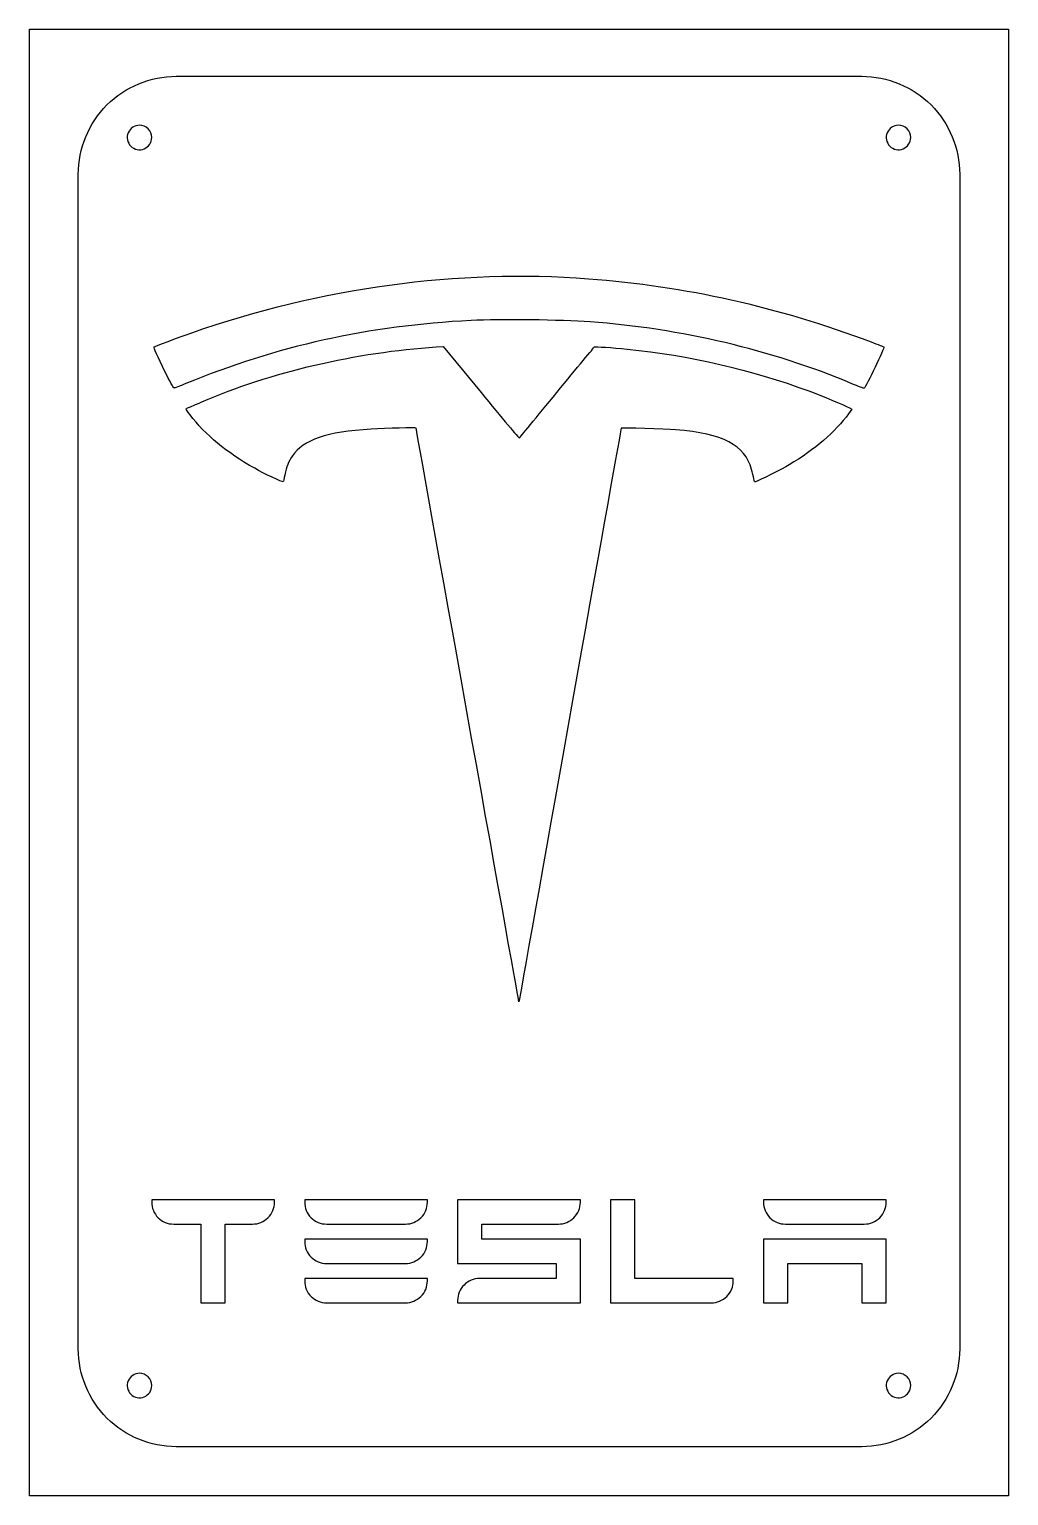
# Model space of a CAD drawing. Extents: x 0 to 200, y 0 to 300.
import ezdxf

# ---------------------------------------------------------------- set-up
doc = ezdxf.new("R2010")
doc.units = 0
doc.layers.add('Ebene_1', color=7, linetype='CONTINUOUS')

msp = doc.modelspace()

# ---------------------------------------------------------------- linework, layer by layer
at = {"layer": 'Ebene_1', "color": 7}
for points in [[(0, 299.59998), (200, 299.59998), (200, 0), (0, 0)], [(30, 290)], [(22.5, 280)], [(177.5, 280)], [(168, 227.192587)], [(149.942912, 52.406989), (149.942912, 39.409562), (150.411948, 39.409562), (154.900763, 39.409562), (154.900763, 47.449131), (170.041836, 47.449131), (170.041836, 39.409562), (174.999697, 39.409562), (174.999697, 52.406989)], [(22.5, 25.00003)], [(177.5, 25.00003)]]:
    msp.add_lwpolyline(points, close=True, dxfattribs=at)
for points in [[(30, 290), (170, 290)], [(10, 30), (10, 270)], [(190, 270), (190, 30)], [(83.097773, 234.697184), (84.535594, 234.785554), (92.253324, 225.381177)], [(167.46237, 222.295724), (167.99927, 222.021781), (167.30671, 221.069634)], [(100.10175, 101.52), (99.993372, 100.90383), (99.902422, 101.38318)], [(24.99978, 60.446559), (24.99978, 59.977523)], [(50.056649, 59.977523), (50.056649, 60.446559), (24.99978, 60.446559)], [(56.234651, 60.446559), (56.234651, 59.977523)], [(81.29152, 59.977435), (81.29152, 60.446471), (56.234651, 60.446559)], [(87.471351, 60.446559), (87.471351, 47.449131), (107.570275, 47.449131), (107.570275, 44.367419), (91.960166, 44.367419)], [(112.528126, 59.977523), (112.528126, 60.446559), (87.471351, 60.446559)], [(118.706212, 60.446559), (118.706212, 39.409562), (119.175248, 39.409562), (139.274172, 39.409562)], [(143.762997, 43.898383), (143.762997, 44.367419), (123.664073, 44.367419), (123.664073, 60.446559), (118.706212, 60.446559)], [(149.942912, 60.446559), (149.942912, 59.977523)], [(174.999838, 59.977435), (174.999838, 60.446471), (149.942912, 60.446559)], [(26.295126, 56.793208), (26.297002, 56.791332), (26.298878, 56.789456)], [(29.488689, 55.488614), (35.049336, 55.488614), (35.049336, 39.409562), (35.518372, 39.409562), (40.007187, 39.409562), (40.007187, 55.488702), (45.567834, 55.488702)], [(57.529997, 56.793208), (57.531873, 56.791332), (57.533749, 56.789456)], [(60.72356, 55.488614), (76.802695, 55.488614)], [(87.471351, 39.878598), (87.471351, 39.409562), (87.940387, 39.409562), (112.528126, 39.409562), (112.528126, 52.406989), (92.429202, 52.406989), (92.429202, 55.488702), (108.039311, 55.488702)], [(151.236429, 56.793208), (151.240181, 56.791332), (151.242057, 56.789456)], [(154.431868, 55.488614), (170.511013, 55.488614)], [(56.234651, 52.406989), (56.234651, 51.937953)], [(81.29152, 51.937916), (81.29152, 52.406952), (56.234651, 52.406989)], [(57.529997, 48.753639), (57.531873, 48.751763), (57.533749, 48.748104)], [(60.72356, 47.449094), (76.802695, 47.449094)], [(56.234651, 44.367419), (56.234651, 43.898383)], [(81.29152, 43.898344), (81.29152, 44.36738), (56.234651, 44.367419)], [(57.529997, 40.714068), (57.531873, 40.712192), (57.533749, 40.708533)], [(60.72356, 39.409523), (76.802695, 39.409523)], [(170, 10), (30, 10)]]:
    msp.add_lwpolyline(points, dxfattribs=at)
for points in [[(15.857864, 284.142136), (19.608592, 287.892863), (24.69567, 290), (30, 290)], [(170, 290), (175.30433, 290), (180.391408, 287.892863), (184.142136, 284.142136)], [(10, 270), (10, 275.30433), (12.107137, 280.391408), (15.857864, 284.142136)], [(184.142136, 284.142136), (187.892863, 280.391408), (190, 275.30433), (190, 270)], [(22.5, 280), (21.488844, 280), (20.577254, 279.390895), (20.190301, 278.456709)], [(24.267767, 279.267767), (23.798926, 279.736608), (23.163041, 280), (22.5, 280)], [(25, 277.5), (25, 278.163041), (24.736608, 278.798926), (24.267767, 279.267767)], [(177.5, 280), (176.488844, 280), (175.577254, 279.390895), (175.190301, 278.456709)], [(179.267767, 279.267767), (178.798926, 279.736608), (178.163041, 280), (177.5, 280)], [(180, 277.5), (180, 278.163041), (179.736608, 278.798926), (179.267767, 279.267767)], [(20.190301, 278.456709), (19.803349, 277.522523), (20.017238, 276.447228), (20.732233, 275.732233)], [(20.732233, 275.732233), (21.447228, 275.017238), (22.522523, 274.803349), (23.456709, 275.190301)], [(23.456709, 275.190301), (24.390895, 275.577254), (25, 276.488844), (25, 277.5)], [(175.190301, 278.456709), (174.803349, 277.522523), (175.017238, 276.447228), (175.732233, 275.732233)], [(175.732233, 275.732233), (176.447228, 275.017238), (177.522523, 274.803349), (178.456709, 275.190301)], [(178.456709, 275.190301), (179.390895, 275.577254), (180, 276.488844), (180, 277.5)], [(33.183387, 237.60902), (59.492569, 246.855295), (87.590046, 250.686956), (114.18282, 248.654921)], [(114.18282, 248.654921), (134.07272, 247.135121), (152.81799, 242.939537), (171.89947, 235.73681)], [(90.204373, 240.102338), (69.440936, 239.078584), (50.338116, 234.847112), (31.979169, 227.204855)], [(114.52517, 239.824249), (108.56923, 240.256268), (96.19591, 240.397743), (90.204373, 240.102338)], [(168, 227.192587), (151.64481, 234.090304), (133.06339, 238.479575), (114.52517, 239.824249)], [(25.470188, 234.695051), (25.588904, 234.81362), (30.376952, 236.622718), (33.183387, 237.60902)], [(27.744705, 229.579364), (26.11399, 232.869685), (25.354002, 234.578919), (25.470188, 234.695051)], [(35.237466, 223.500746), (49.044495, 229.507375), (66.991542, 233.705926), (83.097773, 234.697184)], [(107.73119, 225.409527), (111.88457, 230.470897), (115.34619, 234.651219), (115.42371, 234.699138)], [(115.42371, 234.699138), (115.58534, 234.799038), (119.03963, 234.576328), (122.05681, 234.271346)], [(122.05681, 234.271346), (134.78086, 232.985121), (147.56016, 230.040813), (159.16739, 225.721108)], [(174.53672, 234.70753), (174.69267, 234.551509), (170.87734, 226.586754), (170.49073, 226.261317)], [(171.89947, 235.73681), (173.32011, 235.200556), (174.50689, 234.737391), (174.53672, 234.70753)], [(29.504459, 226.31468), (29.407969, 226.35164), (28.616339, 227.820689), (27.744705, 229.579364)], [(31.979169, 227.204855), (30.71435, 226.678312), (29.600697, 226.277745), (29.504459, 226.31468)], [(92.253324, 225.381177), (96.49808, 220.208736), (100.01801, 216.028533), (100.07538, 216.091873)], [(100.07538, 216.091873), (100.13278, 216.154933), (103.57791, 220.348106), (107.73119, 225.409527)], [(159.16739, 225.721108), (161.90675, 224.701593), (166.31317, 222.882003), (167.46237, 222.295724)], [(170.49073, 226.261317), (170.43883, 226.217717), (169.31803, 226.636726), (168, 227.192587)], [(32.019395, 222.014727), (32.019395, 222.073947), (32.250476, 222.218125), (32.532891, 222.335012)], [(32.830856, 220.830102), (32.384564, 221.422382), (32.019395, 221.955483), (32.019395, 222.014727)], [(32.532891, 222.335012), (32.815355, 222.452126), (34.032431, 222.976468), (35.237466, 223.500746)], [(46.022635, 209.90749), (40.334417, 213.100939), (35.868758, 216.798463), (32.830856, 220.830102)], [(167.30671, 221.069634), (164.61538, 217.369301), (160.39614, 213.733008), (155.17106, 210.610422)], [(69.814694, 217.907601), (60.681235, 217.362935), (55.983641, 215.763501), (53.713199, 212.425382)], [(78.989589, 218.139614), (78.989589, 218.244937), (72.883776, 218.090744), (69.814694, 217.907601)], [(99.902422, 101.38318), (99.662147, 102.65025), (78.989589, 218.065319), (78.989589, 218.139614)], [(120.87941, 218.077037), (120.82261, 218.014647), (103.71267, 122.03359), (100.10175, 101.52)], [(131.98492, 217.786282), (129.85382, 217.96721), (120.9908, 218.199143), (120.87941, 218.077037)], [(147.50327, 209.69868), (146.05411, 214.72416), (141.77228, 216.955696), (131.98492, 217.786282)], [(51.831189, 207.147486), (51.719893, 207.036071), (47.924364, 208.839803), (46.022635, 209.90749)], [(53.713199, 212.425382), (52.876043, 211.194587), (52.526565, 210.31709), (52.161242, 208.528753)], [(155.17106, 210.610422), (153.73406, 209.751644), (148.97709, 207.364058), (148.32849, 207.176017)], [(52.161242, 208.528753), (52.012931, 207.802126), (51.864286, 207.180541), (51.831189, 207.147486)], [(147.93589, 207.814466), (147.88199, 208.212608), (147.68731, 209.060483), (147.50327, 209.69868)], [(148.32849, 207.176017), (148.06083, 207.098367), (148.02494, 207.156677), (147.93589, 207.814466)], [(24.99978, 59.977523), (24.99978, 58.758734), (25.444435, 57.66689), (26.295126, 56.793208)], [(48.721003, 56.784047), (49.598307, 57.638266), (50.056649, 58.736923), (50.056649, 59.977523)], [(56.234651, 59.977523), (56.234651, 58.758734), (56.679306, 57.66689), (57.529997, 56.793208)], [(79.957694, 56.783959), (80.835007, 57.638178), (81.29152, 58.736835), (81.29152, 59.977435)], [(111.19248, 56.784047), (112.069784, 57.638267), (112.528126, 58.736924), (112.528126, 59.977523)], [(149.942912, 59.977523), (149.942912, 58.758734), (150.385738, 57.66689), (151.236429, 56.793208)], [(173.664183, 56.783959), (174.541486, 57.638179), (174.999838, 58.736836), (174.999838, 59.977435)], [(26.298878, 56.789456), (27.154212, 55.934126), (28.250987, 55.488614), (29.488689, 55.488614)], [(45.567834, 55.488702), (46.767787, 55.488702), (47.848793, 55.934792), (48.721003, 56.784047)], [(57.533749, 56.789456), (58.389074, 55.934126), (59.485849, 55.488614), (60.72356, 55.488614)], [(76.802695, 55.488614), (78.002649, 55.488614), (79.085493, 55.934704), (79.957694, 56.783959)], [(108.039311, 55.488702), (109.239264, 55.488702), (110.32027, 55.934792), (111.19248, 56.784047)], [(151.242057, 56.789456), (152.097391, 55.934127), (153.194166, 55.488614), (154.431868, 55.488614)], [(170.511013, 55.488614), (171.710967, 55.488614), (172.791973, 55.934704), (173.664183, 56.783959)], [(56.234651, 51.937953), (56.234651, 50.719163), (56.679306, 49.627321), (57.529997, 48.753639)], [(79.957694, 48.74444), (80.835007, 49.598659), (81.29152, 50.697316), (81.29152, 51.937916)], [(57.533749, 48.748104), (58.389074, 47.892775), (59.485849, 47.449094), (60.72356, 47.449094)], [(76.802695, 47.449094), (78.002649, 47.449094), (79.085493, 47.895184), (79.957694, 48.74444)], [(56.234651, 43.898383), (56.234651, 42.679593), (56.679306, 41.58775), (57.529997, 40.714068)], [(79.957694, 40.704868), (80.835007, 41.559087), (81.29152, 42.657744), (81.29152, 43.898344)], [(88.770355, 43.037263), (87.916522, 42.183426), (87.471351, 41.097387), (87.471351, 39.878598)], [(91.960166, 44.367419), (90.73843, 44.367419), (89.643044, 43.909951), (88.770355, 43.037263)], [(142.429171, 40.704907), (143.306475, 41.559127), (143.762997, 42.657783), (143.762997, 43.898383)], [(57.533749, 40.708533), (58.389074, 39.853203), (59.485849, 39.409523), (60.72356, 39.409523)], [(76.802695, 39.409523), (78.002649, 39.409523), (79.085493, 39.855613), (79.957694, 40.704868)], [(139.274172, 39.409562), (140.474126, 39.409562), (141.556971, 39.855652), (142.429171, 40.704907)], [(15.857864, 15.857864), (12.107137, 19.608592), (10, 24.69567), (10, 30)], [(190, 30), (190, 24.69567), (187.892863, 19.608592), (184.142136, 15.857864)], [(22.5, 25.00003), (21.488844, 25.00003), (20.577254, 24.390925), (20.190301, 23.456739)], [(24.267767, 24.267797), (23.798926, 24.736638), (23.163041, 25.00003), (22.5, 25.00003)], [(25, 22.50003), (25, 23.163071), (24.736608, 23.798956), (24.267767, 24.267797)], [(177.5, 25.00003), (176.488844, 25.00003), (175.577254, 24.390925), (175.190301, 23.456739)], [(179.267767, 24.267797), (178.798926, 24.736638), (178.163041, 25.00003), (177.5, 25.00003)], [(180, 22.50003), (180, 23.163071), (179.736608, 23.798956), (179.267767, 24.267797)], [(20.190301, 23.456739), (19.803349, 22.522553), (20.017238, 21.447258), (20.732233, 20.732263)], [(23.456709, 20.190331), (24.390895, 20.577284), (25, 21.488874), (25, 22.50003)], [(175.190301, 23.456739), (174.803349, 22.522553), (175.017238, 21.447258), (175.732233, 20.732263)], [(178.456709, 20.190331), (179.390895, 20.577284), (180, 21.488874), (180, 22.50003)], [(20.732233, 20.732263), (21.447228, 20.017268), (22.522523, 19.803379), (23.456709, 20.190331)], [(175.732233, 20.732263), (176.447228, 20.017268), (177.522523, 19.803379), (178.456709, 20.190331)], [(30, 10), (24.69567, 10), (19.608592, 12.107137), (15.857864, 15.857864)], [(184.142136, 15.857864), (180.391408, 12.107137), (175.30433, 10), (170, 10)]]:
    msp.add_open_spline(points, degree=3, dxfattribs=at)

doc.saveas('drawing.dxf')
